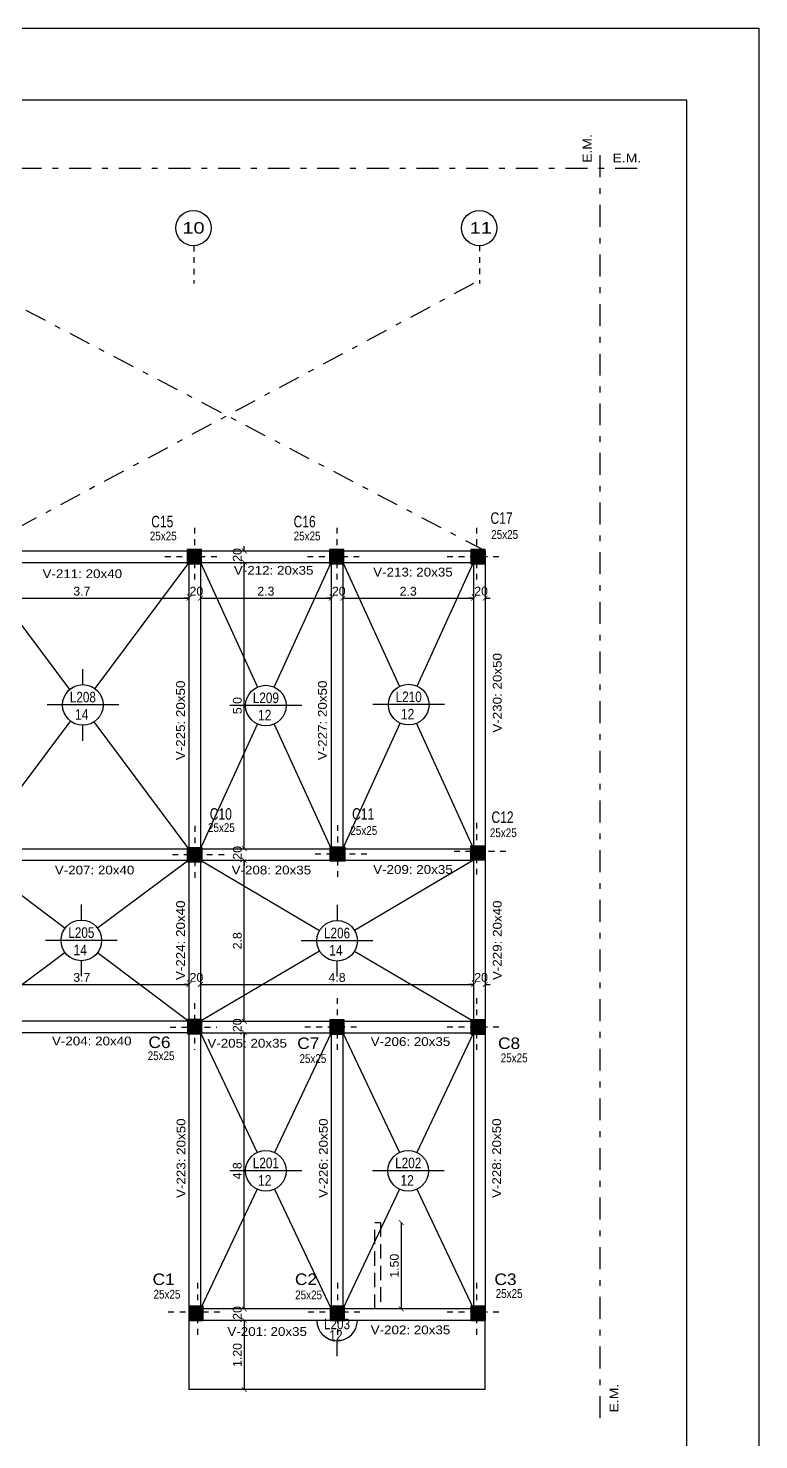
# Model space of a CAD drawing. Header units: millimetres. Extents: x 190.8 to 271.9, y 200.6 to 238.1.
# Drawn here: x 231.24 to 243.93, y 213.61 to 238.12 of the extents above; entities that cross this region are included whole.
import ezdxf
from ezdxf.enums import TextEntityAlignment as Align

# ---------------------------------------------------------------- set-up
doc = ezdxf.new("R2010")
doc.units = ezdxf.units.MM
for name, pattern in [('DASHDOT', [25.4, 12.7, -6.35, 0, -6.35]), ('DASHDOT2', [0.5, 0.25, -0.125, 0, -0.125]), ('HIDDENX2', [0.75, 0.5, -0.25])]:
    doc.linetypes.add(name, pattern=pattern)
for name, color, linetype in [('COLUMNA RECT', 3, 'Continuous'), ('COLUMNA REF', 3, 'Continuous'), ('COLUMNAS EJES', 1, 'Continuous'), ('Cotas', 7, 'Continuous'), ('Ejes', 8, 'Continuous'), ('Pórticos', 3, 'Continuous'), ('Recuadro', 1, 'Continuous'), ('Textos', 2, 'Continuous'), ('VIG_DIMEN', 3, 'Continuous'), ('VIGAS', 5, 'Continuous')]:
    doc.layers.add(name, color=color, linetype=linetype)
doc.styles.get("Standard").update_dxf_attribs({"font": 'ARIAL.TTF'})
doc.dimstyles.get("Standard").update_dxf_attribs({"dimscale": 0.85, "dimtxt": 0.18, "dimasz": 0.1, "dimexe": 0.1, "dimexo": 0.06, "dimgap": 0.05, "dimtad": 1, "dimzin": 4, "dimdsep": 46, "dimtxsty": 'Standard', "dimblk1": 'ARCHTICK', "dimblk2": 'ARCHTICK', "dimsah": 1, "dimcen": 0.1, "dimse1": 1, "dimse2": 1, "dimclrd": 8, "dimclre": 8, "dimclrt": 1, "dimadec": 0, "dimazin": 1, "dimtfac": 1, "dimtix": 1, "dimtofl": 0, "dimtmove": 2, "dimatfit": 3, "dimldrblk": 'ARCHTICK', "dimfxl": 0, "dimtolj": 1, "dimtzin": 4, "dimarcsym": 0})

# ---------------------------------------------------------------- blocks, each defined once
blk = doc.blocks.new('_ARCHTICK')
at = {"color": 0, "linetype": 'ByBlock', "const_width": 0.15}
blk.add_lwpolyline([(-0.5, -0.5), (0.5, 0.5)], dxfattribs=at)
blk = doc.blocks.new('*D73')
at = {"layer": 'Cotas', "color": 8, "lineweight": -2}
blk.add_line((230.312, 228.225), (234.033, 228.225), dxfattribs=at)
at = {"layer": 'DEFPOINTS', "color": 0}
for p in [(230.312, 228.225), (234.033, 228.225), (234.033, 228.225)]:
    blk.add_point(p, dxfattribs=at)
at = {"layer": 'Cotas', "color": 8, "lineweight": -2, "xscale": 0.085, "yscale": 0.085, "zscale": 0.085, "rotation": 180}
blk.add_blockref('_ARCHTICK', (230.312, 228.225), dxfattribs=at)
at = {"layer": 'Cotas', "color": 8, "lineweight": -2, "xscale": 0.085, "yscale": 0.085, "zscale": 0.085}
blk.add_blockref('_ARCHTICK', (234.033, 228.225), dxfattribs=at)
at = {"layer": 'Cotas', "color": 1, "insert": (232.173, 228.345), "char_height": 0.153, "attachment_point": 5}
blk.add_mtext('\\A1;3.7', dxfattribs=at)
blk = doc.blocks.new('*D74')
at = {"layer": 'Cotas', "color": 8, "lineweight": -2}
for p, q in [((234.033, 228.225), (233.948, 228.225)), ((234.233, 228.225), (234.318, 228.225))]:
    blk.add_line(p, q, dxfattribs=at)
at = {"layer": 'DEFPOINTS', "color": 0}
for p in [(234.033, 228.225), (234.233, 228.225), (234.233, 228.225)]:
    blk.add_point(p, dxfattribs=at)
at = {"layer": 'Cotas', "color": 8, "lineweight": -2, "xscale": 0.085, "yscale": 0.085, "zscale": 0.085}
blk.add_blockref('_ARCHTICK', (234.033, 228.225), dxfattribs=at)
at = {"layer": 'Cotas', "color": 8, "lineweight": -2, "xscale": 0.085, "yscale": 0.085, "zscale": 0.085, "rotation": 180}
blk.add_blockref('_ARCHTICK', (234.233, 228.225), dxfattribs=at)
at = {"layer": 'Cotas', "color": 1, "insert": (234.133, 228.345), "char_height": 0.153, "attachment_point": 5}
blk.add_mtext('\\A1;.20', dxfattribs=at)
blk = doc.blocks.new('*D75')
at = {"layer": 'Cotas', "color": 8, "lineweight": -2}
blk.add_line((234.233, 228.225), (236.506, 228.225), dxfattribs=at)
at = {"layer": 'DEFPOINTS', "color": 0}
for p in [(234.233, 228.225), (236.506, 228.225), (236.506, 228.225)]:
    blk.add_point(p, dxfattribs=at)
at = {"layer": 'Cotas', "color": 8, "lineweight": -2, "xscale": 0.085, "yscale": 0.085, "zscale": 0.085, "rotation": 180}
blk.add_blockref('_ARCHTICK', (234.233, 228.225), dxfattribs=at)
at = {"layer": 'Cotas', "color": 8, "lineweight": -2, "xscale": 0.085, "yscale": 0.085, "zscale": 0.085}
blk.add_blockref('_ARCHTICK', (236.506, 228.225), dxfattribs=at)
at = {"layer": 'Cotas', "color": 1, "insert": (235.369, 228.345), "char_height": 0.153, "attachment_point": 5}
blk.add_mtext('\\A1;2.3', dxfattribs=at)
blk = doc.blocks.new('*D76')
at = {"layer": 'Cotas', "color": 8, "lineweight": -2}
for p, q in [((238.978, 228.225), (238.893, 228.225)), ((239.178, 228.225), (239.263, 228.225))]:
    blk.add_line(p, q, dxfattribs=at)
at = {"layer": 'DEFPOINTS', "color": 0}
for p in [(238.978, 228.225), (239.178, 228.225), (239.178, 228.225)]:
    blk.add_point(p, dxfattribs=at)
at = {"layer": 'Cotas', "color": 8, "lineweight": -2, "xscale": 0.085, "yscale": 0.085, "zscale": 0.085}
blk.add_blockref('_ARCHTICK', (238.978, 228.225), dxfattribs=at)
at = {"layer": 'Cotas', "color": 8, "lineweight": -2, "xscale": 0.085, "yscale": 0.085, "zscale": 0.085, "rotation": 180}
blk.add_blockref('_ARCHTICK', (239.178, 228.225), dxfattribs=at)
at = {"layer": 'Cotas', "color": 1, "insert": (239.078, 228.345), "char_height": 0.153, "attachment_point": 5}
blk.add_mtext('\\A1;.20', dxfattribs=at)
blk = doc.blocks.new('*D80')
at = {"layer": 'Cotas', "color": 8, "lineweight": -2}
for p, q in [((234.995, 215.883), (234.995, 215.968)), ((234.995, 215.683), (234.995, 215.598))]:
    blk.add_line(p, q, dxfattribs=at)
at = {"layer": 'DEFPOINTS', "color": 0}
for p in [(234.995, 215.883), (234.995, 215.883), (234.995, 215.683)]:
    blk.add_point(p, dxfattribs=at)
at = {"layer": 'Cotas', "color": 8, "lineweight": -2, "xscale": 0.085, "yscale": 0.085, "zscale": 0.085}
for p, rotation in [((234.995, 215.883), 270), ((234.995, 215.683), 90)]:
    blk.add_blockref('_ARCHTICK', p, dxfattribs=dict(at, rotation=rotation))
at = {"layer": 'Cotas', "color": 1, "insert": (234.874, 215.783), "char_height": 0.153, "attachment_point": 5, "rotation": 90}
blk.add_mtext('\\A1;.20', dxfattribs=at)
blk = doc.blocks.new('*D81')
at = {"layer": 'Cotas', "color": 8, "lineweight": -2}
blk.add_line((234.995, 215.883), (234.995, 220.679), dxfattribs=at)
at = {"layer": 'DEFPOINTS', "color": 0}
for p in [(234.995, 220.679), (234.995, 220.679), (234.995, 215.883)]:
    blk.add_point(p, dxfattribs=at)
at = {"layer": 'Cotas', "color": 8, "lineweight": -2, "xscale": 0.085, "yscale": 0.085, "zscale": 0.085}
for p, rotation in [((234.995, 220.679), 90), ((234.995, 215.883), 270)]:
    blk.add_blockref('_ARCHTICK', p, dxfattribs=dict(at, rotation=rotation))
at = {"layer": 'Cotas', "color": 1, "insert": (234.874, 218.281), "char_height": 0.153, "attachment_point": 5, "rotation": 90}
blk.add_mtext('\\A1;4.8', dxfattribs=at)
blk = doc.blocks.new('*D82')
at = {"layer": 'Cotas', "color": 8, "lineweight": -2}
for p, q in [((234.995, 220.879), (234.995, 220.964)), ((234.995, 220.679), (234.995, 220.594))]:
    blk.add_line(p, q, dxfattribs=at)
at = {"layer": 'DEFPOINTS', "color": 0}
for p in [(234.995, 220.879), (234.995, 220.879), (234.995, 220.679)]:
    blk.add_point(p, dxfattribs=at)
at = {"layer": 'Cotas', "color": 8, "lineweight": -2, "xscale": 0.085, "yscale": 0.085, "zscale": 0.085}
for p, rotation in [((234.995, 220.879), 270), ((234.995, 220.679), 90)]:
    blk.add_blockref('_ARCHTICK', p, dxfattribs=dict(at, rotation=rotation))
at = {"layer": 'Cotas', "color": 1, "insert": (234.874, 220.779), "char_height": 0.153, "attachment_point": 5, "rotation": 90}
blk.add_mtext('\\A1;.20', dxfattribs=at)
blk = doc.blocks.new('*D83')
at = {"layer": 'Cotas', "color": 8, "lineweight": -2}
blk.add_line((234.995, 220.879), (234.995, 223.673), dxfattribs=at)
at = {"layer": 'DEFPOINTS', "color": 0}
for p in [(234.995, 223.673), (234.995, 223.673), (234.995, 220.879)]:
    blk.add_point(p, dxfattribs=at)
at = {"layer": 'Cotas', "color": 8, "lineweight": -2, "xscale": 0.085, "yscale": 0.085, "zscale": 0.085}
for p, rotation in [((234.995, 223.673), 90), ((234.995, 220.879), 270)]:
    blk.add_blockref('_ARCHTICK', p, dxfattribs=dict(at, rotation=rotation))
at = {"layer": 'Cotas', "color": 1, "insert": (234.874, 222.276), "char_height": 0.153, "attachment_point": 5, "rotation": 90}
blk.add_mtext('\\A1;2.8', dxfattribs=at)
blk = doc.blocks.new('*D84')
at = {"layer": 'Cotas', "color": 8, "lineweight": -2}
for p, q in [((234.995, 223.873), (234.995, 223.958)), ((234.995, 223.673), (234.995, 223.588))]:
    blk.add_line(p, q, dxfattribs=at)
at = {"layer": 'DEFPOINTS', "color": 0}
for p in [(234.995, 223.873), (234.995, 223.873), (234.995, 223.673)]:
    blk.add_point(p, dxfattribs=at)
at = {"layer": 'Cotas', "color": 8, "lineweight": -2, "xscale": 0.085, "yscale": 0.085, "zscale": 0.085}
for p, rotation in [((234.995, 223.873), 270), ((234.995, 223.673), 90)]:
    blk.add_blockref('_ARCHTICK', p, dxfattribs=dict(at, rotation=rotation))
at = {"layer": 'Cotas', "color": 1, "insert": (234.874, 223.773), "char_height": 0.153, "attachment_point": 5, "rotation": 90}
blk.add_mtext('\\A1;.20', dxfattribs=at)
blk = doc.blocks.new('*D85')
at = {"layer": 'Cotas', "color": 8, "lineweight": -2}
blk.add_line((234.995, 223.873), (234.995, 228.845), dxfattribs=at)
at = {"layer": 'DEFPOINTS', "color": 0}
for p in [(234.995, 228.845), (234.995, 228.845), (234.995, 223.873)]:
    blk.add_point(p, dxfattribs=at)
at = {"layer": 'Cotas', "color": 8, "lineweight": -2, "xscale": 0.085, "yscale": 0.085, "zscale": 0.085}
for p, rotation in [((234.995, 228.845), 90), ((234.995, 223.873), 270)]:
    blk.add_blockref('_ARCHTICK', p, dxfattribs=dict(at, rotation=rotation))
at = {"layer": 'Cotas', "color": 1, "insert": (234.874, 226.359), "char_height": 0.153, "attachment_point": 5, "rotation": 90}
blk.add_mtext('\\A1;5.0', dxfattribs=at)
blk = doc.blocks.new('*D86')
at = {"layer": 'Cotas', "color": 8, "lineweight": -2}
for p, q in [((234.995, 229.045), (234.995, 229.13)), ((234.995, 228.845), (234.995, 228.76))]:
    blk.add_line(p, q, dxfattribs=at)
at = {"layer": 'DEFPOINTS', "color": 0}
for p in [(234.995, 229.045), (234.995, 229.045), (234.995, 228.845)]:
    blk.add_point(p, dxfattribs=at)
at = {"layer": 'Cotas', "color": 8, "lineweight": -2, "xscale": 0.085, "yscale": 0.085, "zscale": 0.085}
for p, rotation in [((234.995, 229.045), 270), ((234.995, 228.845), 90)]:
    blk.add_blockref('_ARCHTICK', p, dxfattribs=dict(at, rotation=rotation))
at = {"layer": 'Cotas', "color": 1, "insert": (234.874, 228.945), "char_height": 0.153, "attachment_point": 5, "rotation": 90}
blk.add_mtext('\\A1;.20', dxfattribs=at)
blk = doc.blocks.new('*D68')
at = {"layer": 'DEFPOINTS', "color": 0}
for p in [(236.506, 228.225), (236.706, 228.225), (236.706, 228.225)]:
    blk.add_point(p, dxfattribs=at)
at = {"layer": 'VIGAS', "color": 8, "lineweight": -2}
for p, q in [((236.506, 228.225), (236.421, 228.225)), ((236.706, 228.225), (236.791, 228.225))]:
    blk.add_line(p, q, dxfattribs=at)
at = {"layer": 'VIGAS', "color": 8, "lineweight": -2, "xscale": 0.085, "yscale": 0.085, "zscale": 0.085}
blk.add_blockref('_ARCHTICK', (236.506, 228.225), dxfattribs=at)
at = {"layer": 'VIGAS', "color": 8, "lineweight": -2, "xscale": 0.085, "yscale": 0.085, "zscale": 0.085, "rotation": 180}
blk.add_blockref('_ARCHTICK', (236.706, 228.225), dxfattribs=at)
at = {"layer": 'VIGAS', "color": 1, "insert": (236.606, 228.345), "char_height": 0.153, "attachment_point": 5}
blk.add_mtext('\\A1;.20', dxfattribs=at)
blk = doc.blocks.new('*D69')
at = {"layer": 'Cotas', "color": 8, "lineweight": -2}
blk.add_line((236.706, 228.225), (238.978, 228.225), dxfattribs=at)
at = {"layer": 'DEFPOINTS', "color": 0}
for p in [(236.706, 228.225), (238.978, 228.225), (238.978, 228.225)]:
    blk.add_point(p, dxfattribs=at)
at = {"layer": 'Cotas', "color": 8, "lineweight": -2, "xscale": 0.085, "yscale": 0.085, "zscale": 0.085, "rotation": 180}
blk.add_blockref('_ARCHTICK', (236.706, 228.225), dxfattribs=at)
at = {"layer": 'Cotas', "color": 8, "lineweight": -2, "xscale": 0.085, "yscale": 0.085, "zscale": 0.085}
blk.add_blockref('_ARCHTICK', (238.978, 228.225), dxfattribs=at)
at = {"layer": 'Cotas', "color": 1, "insert": (237.842, 228.345), "char_height": 0.153, "attachment_point": 5}
blk.add_mtext('\\A1;2.3', dxfattribs=at)
blk = doc.blocks.new('*D58')
at = {"layer": 'Cotas', "color": 8, "lineweight": -2}
blk.add_line((230.312, 221.518), (234.033, 221.518), dxfattribs=at)
at = {"layer": 'DEFPOINTS', "color": 0}
for p in [(230.312, 221.518), (234.033, 221.518), (234.033, 221.518)]:
    blk.add_point(p, dxfattribs=at)
at = {"layer": 'Cotas', "color": 8, "lineweight": -2, "xscale": 0.085, "yscale": 0.085, "zscale": 0.085, "rotation": 180}
blk.add_blockref('_ARCHTICK', (230.312, 221.518), dxfattribs=at)
at = {"layer": 'Cotas', "color": 8, "lineweight": -2, "xscale": 0.085, "yscale": 0.085, "zscale": 0.085}
blk.add_blockref('_ARCHTICK', (234.033, 221.518), dxfattribs=at)
at = {"layer": 'Cotas', "color": 1, "insert": (232.173, 221.638), "char_height": 0.153, "attachment_point": 5}
blk.add_mtext('\\A1;3.7', dxfattribs=at)
blk = doc.blocks.new('*D59')
at = {"layer": 'DEFPOINTS', "color": 0}
for p in [(234.033, 221.518), (234.233, 221.518), (234.233, 221.518)]:
    blk.add_point(p, dxfattribs=at)
at = {"layer": 'Ejes', "color": 8, "lineweight": -2}
for p, q in [((234.033, 221.518), (233.948, 221.518)), ((234.233, 221.518), (234.318, 221.518))]:
    blk.add_line(p, q, dxfattribs=at)
at = {"layer": 'Ejes', "color": 8, "lineweight": -2, "xscale": 0.085, "yscale": 0.085, "zscale": 0.085}
blk.add_blockref('_ARCHTICK', (234.033, 221.518), dxfattribs=at)
at = {"layer": 'Ejes', "color": 8, "lineweight": -2, "xscale": 0.085, "yscale": 0.085, "zscale": 0.085, "rotation": 180}
blk.add_blockref('_ARCHTICK', (234.233, 221.518), dxfattribs=at)
at = {"layer": 'Ejes', "color": 1, "insert": (234.133, 221.638), "char_height": 0.153, "attachment_point": 5}
blk.add_mtext('\\A1;.20', dxfattribs=at)
blk = doc.blocks.new('*D60')
at = {"layer": 'Cotas', "color": 8, "lineweight": -2}
blk.add_line((234.233, 221.518), (238.978, 221.518), dxfattribs=at)
at = {"layer": 'DEFPOINTS', "color": 0}
for p in [(234.233, 221.518), (238.978, 221.518), (238.978, 221.518)]:
    blk.add_point(p, dxfattribs=at)
at = {"layer": 'Cotas', "color": 8, "lineweight": -2, "xscale": 0.085, "yscale": 0.085, "zscale": 0.085, "rotation": 180}
blk.add_blockref('_ARCHTICK', (234.233, 221.518), dxfattribs=at)
at = {"layer": 'Cotas', "color": 8, "lineweight": -2, "xscale": 0.085, "yscale": 0.085, "zscale": 0.085}
blk.add_blockref('_ARCHTICK', (238.978, 221.518), dxfattribs=at)
at = {"layer": 'Cotas', "color": 1, "insert": (236.606, 221.638), "char_height": 0.153, "attachment_point": 5}
blk.add_mtext('\\A1;4.8', dxfattribs=at)
blk = doc.blocks.new('*D61')
at = {"layer": 'DEFPOINTS', "color": 0}
for p in [(238.978, 221.518), (239.178, 221.518), (239.178, 221.518)]:
    blk.add_point(p, dxfattribs=at)
at = {"layer": 'Ejes', "color": 8, "lineweight": -2}
for p, q in [((238.978, 221.518), (238.893, 221.518)), ((239.178, 221.518), (239.263, 221.518))]:
    blk.add_line(p, q, dxfattribs=at)
at = {"layer": 'Ejes', "color": 8, "lineweight": -2, "xscale": 0.085, "yscale": 0.085, "zscale": 0.085}
blk.add_blockref('_ARCHTICK', (238.978, 221.518), dxfattribs=at)
at = {"layer": 'Ejes', "color": 8, "lineweight": -2, "xscale": 0.085, "yscale": 0.085, "zscale": 0.085, "rotation": 180}
blk.add_blockref('_ARCHTICK', (239.178, 221.518), dxfattribs=at)
at = {"layer": 'Ejes', "color": 1, "insert": (239.078, 221.638), "char_height": 0.153, "attachment_point": 5}
blk.add_mtext('\\A1;.20', dxfattribs=at)
blk = doc.blocks.new('*D130')
at = {"color": 8, "lineweight": -2}
blk.add_line((237.722, 217.383), (237.722, 215.883), dxfattribs=at)
at = {"layer": 'DEFPOINTS', "color": 0}
for p in [(237.361, 217.383), (237.361, 215.883), (237.722, 215.883)]:
    blk.add_point(p, dxfattribs=at)
at = {"color": 8, "lineweight": -2, "xscale": 0.085, "yscale": 0.085, "zscale": 0.085}
for p, rotation in [((237.722, 217.383), 90), ((237.722, 215.883), 270)]:
    blk.add_blockref('_ARCHTICK', p, dxfattribs=dict(at, rotation=rotation))
at = {"color": 1, "insert": (237.601, 216.633), "char_height": 0.153, "attachment_point": 5, "rotation": 90}
blk.add_mtext('\\A1;1.50', dxfattribs=at)
blk = doc.blocks.new('*D137')
at = {"color": 8, "lineweight": -2}
blk.add_line((234.995, 215.683), (234.995, 214.483), dxfattribs=at)
at = {"layer": 'DEFPOINTS', "color": 0}
for p in [(234.995, 215.683), (234.995, 214.483), (234.995, 214.483)]:
    blk.add_point(p, dxfattribs=at)
at = {"color": 8, "lineweight": -2, "xscale": 0.085, "yscale": 0.085, "zscale": 0.085}
for p, rotation in [((234.995, 215.683), 90), ((234.995, 214.483), 270)]:
    blk.add_blockref('_ARCHTICK', p, dxfattribs=dict(at, rotation=rotation))
at = {"color": 1, "insert": (234.874, 215.083), "char_height": 0.153, "attachment_point": 5, "rotation": 90}
blk.add_mtext('\\A1;1.20', dxfattribs=at)

msp = doc.modelspace()

# ---------------------------------------------------------------- hatches: boundary and pattern name
at = {"layer": 'COLUMNAS EJES'}
for points in [[(234.253, 229.07), (234.003, 229.07), (234.003, 228.82), (234.253, 228.82)], [(236.726, 229.07), (236.476, 229.07), (236.476, 228.82), (236.726, 228.82)], [(239.178, 229.07), (238.928, 229.07), (238.928, 228.82), (239.178, 228.82)], [(234.259, 223.892), (234.009, 223.892), (234.009, 223.642), (234.259, 223.642)], [(236.738, 223.907), (236.488, 223.907), (236.488, 223.657), (236.738, 223.657)], [(239.178, 223.923), (238.928, 223.923), (238.928, 223.673), (239.178, 223.673)], [(234.256, 220.909), (234.006, 220.909), (234.006, 220.659), (234.256, 220.659)], [(236.731, 220.904), (236.481, 220.904), (236.481, 220.654), (236.731, 220.654)], [(239.178, 220.904), (238.928, 220.904), (238.928, 220.654), (239.178, 220.654)], [(234.283, 215.933), (234.033, 215.933), (234.033, 215.683), (234.283, 215.683)], [(236.737, 215.933), (236.487, 215.933), (236.487, 215.683), (236.737, 215.683)], [(239.178, 215.933), (238.928, 215.933), (238.928, 215.683), (239.178, 215.683)]]:
    msp.add_hatch(color=256, dxfattribs=at).paths.add_polyline_path(points)

# ---------------------------------------------------------------- linework, layer by layer
at = {"color": 6}
msp.add_line((242.681, 204.643), (242.681, 236.87), dxfattribs=at)
msp.add_lwpolyline([(242.681, 236.87), (221.431, 236.87)], dxfattribs=at)
at = {"layer": 'COLUMNA RECT'}
for points in [[(234.253, 229.07), (234.003, 229.07), (234.003, 228.82), (234.253, 228.82)], [(236.726, 229.07), (236.476, 229.07), (236.476, 228.82), (236.726, 228.82)], [(239.178, 229.07), (238.928, 229.07), (238.928, 228.82), (239.178, 228.82)], [(234.009, 223.892), (234.259, 223.892), (234.259, 223.642), (234.009, 223.642)], [(236.488, 223.907), (236.738, 223.907), (236.738, 223.657), (236.488, 223.657)], [(238.928, 223.923), (239.178, 223.923), (239.178, 223.673), (238.928, 223.673)], [(234.256, 220.909), (234.006, 220.909), (234.006, 220.659), (234.256, 220.659)], [(236.731, 220.904), (236.481, 220.904), (236.481, 220.654), (236.731, 220.654)], [(239.178, 220.904), (238.928, 220.904), (238.928, 220.654), (239.178, 220.654)], [(234.283, 215.933), (234.033, 215.933), (234.033, 215.683), (234.283, 215.683)], [(236.737, 215.933), (236.487, 215.933), (236.487, 215.683), (236.737, 215.683)], [(239.178, 215.933), (238.928, 215.933), (238.928, 215.683), (239.178, 215.683)]]:
    msp.add_lwpolyline(points, close=True, dxfattribs=at)
at = {"layer": 'COLUMNAS EJES', "linetype": 'DASHDOT2', "ltscale": 0.3}
for p, q in [((234.116, 234.345), (234.116, 233.686)), ((239.078, 234.348), (239.078, 233.686)), ((234.128, 229.447), (234.128, 228.472)), ((236.601, 229.447), (236.601, 228.472)), ((239.028, 229.447), (239.028, 228.472)), ((233.617, 228.945), (234.593, 228.945)), ((236.091, 228.945), (237.066, 228.945)), ((238.518, 228.945), (239.493, 228.945)), ((234.134, 224.269), (234.134, 223.293)), ((236.613, 224.283), (236.613, 223.308)), ((239.028, 224.325), (239.028, 223.35)), ((237.123, 223.782), (236.148, 223.782)), ((239.539, 223.823), (238.563, 223.823)), ((234.645, 223.767), (233.669, 223.767)), ((234.131, 221.192), (234.131, 220.38)), ((236.606, 221.281), (236.606, 220.305)), ((239.028, 221.281), (239.028, 220.305)), ((233.705, 220.774), (234.518, 220.774)), ((236.045, 220.779), (237.021, 220.779)), ((238.518, 220.779), (239.493, 220.779)), ((234.183, 216.335), (234.183, 215.36)), ((236.612, 216.335), (236.612, 215.36)), ((239.028, 216.335), (239.028, 215.36)), ((233.672, 215.833), (234.648, 215.833)), ((236.102, 215.833), (237.077, 215.833)), ((238.518, 215.833), (239.493, 215.833))]:
    msp.add_line(p, q, dxfattribs=at)
at = {"layer": 'Ejes', "linetype": 'DASHDOT', "ltscale": 0.03}
for p, q in [((238.978, 233.686), (230.312, 229.045)), ((239.178, 229.045), (230.312, 233.686))]:
    msp.add_line(p, q, dxfattribs=at)
at = {"layer": 'Ejes', "linetype": 'Continuous', "ltscale": 0.1}
for p, q in [((231.963, 226.64), (230.312, 228.845)), ((234.033, 228.845), (232.396, 226.658)), ((231.973, 226.093), (230.312, 223.873)), ((234.033, 223.873), (232.385, 226.076))]:
    msp.add_line(p, q, dxfattribs=at)
at = {"layer": 'Ejes'}
for p, q in [((232.191, 226.723), (232.191, 226.993)), ((232.813, 226.37), (231.568, 226.37)), ((232.813, 226.37), (231.568, 226.37)), ((235.992, 226.359), (234.746, 226.359)), ((238.473, 226.376), (237.227, 226.376)), ((232.191, 225.748), (232.191, 226.018)), ((232.164, 222.635), (232.164, 222.905)), ((236.606, 222.899), (236.606, 222.629)), ((232.787, 222.282), (231.541, 222.282)), ((237.228, 222.276), (235.983, 222.276)), ((232.164, 221.66), (232.164, 221.93)), ((236.606, 221.653), (236.606, 221.923)), ((235.992, 218.281), (234.746, 218.281)), ((238.465, 218.281), (237.219, 218.281)), ((236.606, 215.06), (236.606, 215.33))]:
    msp.add_line(p, q, dxfattribs=at)
at = {"layer": 'Ejes', "linetype": 'DASHDOT', "ltscale": 0.03}
for points in [[(241.178, 213.986), (241.178, 236.073)], [(241.816, 235.686), (223.114, 235.686)]]:
    msp.add_lwpolyline(points, dxfattribs=at)
at = {"layer": 'Ejes'}
for points in [[(234.233, 228.845), (235.223, 226.68)], [(235.516, 226.68), (236.506, 228.845)], [(236.706, 228.845), (237.69, 226.691)], [(237.996, 226.697), (238.978, 228.845)], [(234.233, 223.873), (235.223, 226.038)], [(235.516, 226.038), (236.506, 223.873)], [(236.706, 223.873), (237.703, 226.055)], [(237.983, 226.05), (238.978, 223.873)], [(230.312, 223.673), (231.882, 222.494)], [(234.033, 223.673), (232.447, 222.493)], [(234.233, 223.673), (236.302, 222.455)], [(238.978, 223.673), (236.91, 222.455)], [(231.881, 222.072), (230.312, 220.904)], [(232.446, 222.07), (234.033, 220.879)], [(236.302, 222.097), (234.233, 220.879)], [(236.91, 222.097), (238.978, 220.879)], [(234.233, 220.679), (235.218, 218.6)], [(236.506, 220.679), (235.52, 218.6)], [(236.706, 220.679), (237.691, 218.6)], [(238.978, 220.679), (237.993, 218.6)], [(235.218, 217.962), (234.233, 215.883)], [(235.52, 217.962), (236.506, 215.883)], [(237.691, 217.962), (236.706, 215.883)], [(237.993, 217.962), (238.978, 215.883)]]:
    msp.add_lwpolyline(points, dxfattribs=at)
at = {"layer": 'Ejes', "linetype": 'HIDDENX2', "ltscale": 0.5}
msp.add_lwpolyline([(237.261, 215.883), (237.261, 217.383), (237.361, 217.383), (237.361, 215.883)], dxfattribs=at)
at = {"layer": 'Ejes'}
for centre in [(232.191, 226.37), (235.369, 226.359), (237.85, 226.376), (232.164, 222.282), (236.606, 222.276), (235.369, 218.281), (237.842, 218.281)]:
    msp.add_circle(centre, 0.353, dxfattribs=at)
msp.add_arc((236.606, 215.683), 0.353, 180, 0, dxfattribs=at)
at = {"layer": 'Pórticos', "linetype": 'Continuous', "ltscale": 0.1}
for centre in [(234.111, 234.651), (239.076, 234.651)]:
    msp.add_circle(centre, 0.307, dxfattribs=at)
at = {"layer": 'Recuadro'}
for p, q in [((218.931, 238.12), (243.931, 238.12)), ((243.931, 238.12), (243.931, 203.393))]:
    msp.add_line(p, q, dxfattribs=at)
at = {"layer": 'VIGAS', "linetype": 'Continuous', "ltscale": 0.1}
for p, q in [((230.312, 229.045), (234.033, 229.045)), ((234.033, 229.045), (239.178, 229.045)), ((239.178, 229.045), (239.178, 220.879)), ((230.312, 228.845), (234.033, 228.845)), ((234.033, 228.845), (234.033, 223.873)), ((234.233, 228.845), (234.233, 223.673)), ((236.506, 228.845), (236.506, 223.873)), ((236.706, 228.845), (236.706, 223.873)), ((238.978, 228.845), (238.978, 220.879)), ((234.233, 227.232), (234.233, 220.879)), ((230.312, 223.873), (236.506, 223.873)), ((236.706, 223.873), (238.978, 223.873)), ((230.312, 223.673), (236.506, 223.673)), ((236.706, 223.673), (238.978, 223.673)), ((234.233, 220.879), (236.506, 220.879)), ((236.706, 220.879), (238.978, 220.879)), ((239.178, 220.879), (239.178, 215.683)), ((234.233, 220.679), (234.233, 215.883)), ((236.506, 220.679), (236.506, 215.883)), ((236.706, 220.679), (236.706, 215.883)), ((238.978, 220.679), (238.978, 215.883))]:
    msp.add_line(p, q, dxfattribs=at)
for points in [[(234.233, 228.845), (236.506, 228.845)], [(236.706, 228.845), (238.978, 228.845)], [(234.033, 223.673), (234.033, 220.879)], [(234.033, 220.879), (230.337, 220.879)], [(234.033, 220.679), (230.337, 220.679)], [(234.033, 220.679), (234.033, 215.683)], [(234.233, 220.679), (236.506, 220.679)], [(236.706, 220.679), (238.978, 220.679)], [(239.178, 215.683), (234.033, 215.683)], [(236.506, 215.883), (234.233, 215.883)], [(238.978, 215.883), (236.706, 215.883)], [(239.178, 214.483), (234.033, 214.483)]]:
    msp.add_lwpolyline(points, dxfattribs=at)
at = {"layer": 'VIGAS'}
for points in [[(234.033, 215.683), (234.033, 214.483)], [(239.178, 214.483), (239.178, 215.683)]]:
    msp.add_lwpolyline(points, dxfattribs=at)

# ---------------------------------------------------------------- texts
at = {"layer": 'COLUMNA REF'}
for s, width, p, p2 in [('C15', 0.749194, (233.378, 229.454), (233.762, 229.454)), ('C16', 0.749194, (235.851, 229.454), (236.235, 229.454)), ('C17', 0.749194, (239.271, 229.515), (239.655, 229.515)), ('C10', 0.749194, (234.394, 224.377), (234.778, 224.377)), ('C11', 0.749194, (236.867, 224.377), (237.251, 224.377)), ('C12', 0.749194, (239.288, 224.321), (239.672, 224.321)), ('C6', 1.075141, (233.329, 220.413), (233.713, 220.413)), ('C7', 1.075141, (235.914, 220.396), (236.298, 220.396)), ('C8', 1.075141, (239.402, 220.396), (239.786, 220.396)), ('C1', 1.075141, (233.401, 216.298), (233.785, 216.298)), ('C2', 1.075141, (235.874, 216.298), (236.258, 216.298)), ('C3', 1.075141, (239.339, 216.298), (239.723, 216.298))]:
    msp.add_text(s, height=0.2, dxfattribs=dict(at, width=width)).set_placement(p, p2, align=Align.FIT)
at = {"layer": 'Cotas', "width": 0.8}
for p in [(239.284, 229.253), (233.353, 229.227), (235.852, 229.227), (234.363, 224.163), (236.837, 224.113), (239.26, 224.075), (233.316, 220.203), (235.953, 220.153), (239.449, 220.165), (233.418, 216.061), (235.878, 216.049), (239.361, 216.074)]:
    msp.add_text('25x25', height=0.1533, dxfattribs=at).set_placement(p)
at = {"layer": 'Pórticos', "linetype": 'Continuous', "ltscale": 0.1, "width": 1.23561}
for s, p, p2 in [('10', (233.92, 234.554), (234.304, 234.554)), ('11', (238.91, 234.554), (239.294, 234.554))]:
    msp.add_text(s, height=0.2, dxfattribs=at).set_placement(p, p2, align=Align.FIT)
at = {"layer": 'Textos'}
for s, width, p, p2 in [('L208', 0.793414, (231.964, 226.414), (232.417, 226.414)), ('L209', 0.793414, (235.142, 226.402), (235.596, 226.402)), ('L210', 0.793414, (237.623, 226.419), (238.077, 226.419)), ('14', 0.813074, (232.055, 226.113), (232.288, 226.113)), ('12', 0.813074, (235.234, 226.101), (235.466, 226.101)), ('12', 0.813074, (237.714, 226.118), (237.947, 226.118)), ('L205', 0.793414, (231.937, 222.325), (232.391, 222.325)), ('L206', 0.793414, (236.379, 222.318), (236.832, 222.318)), ('14', 0.813074, (232.029, 222.024), (232.261, 222.024)), ('14', 0.813074, (236.47, 222.018), (236.703, 222.018)), ('L201', 0.793414, (235.142, 218.325), (235.596, 218.325)), ('L202', 0.793414, (237.615, 218.325), (238.069, 218.325)), ('12', 0.813074, (235.234, 218.023), (235.466, 218.023)), ('12', 0.813074, (237.707, 218.023), (237.939, 218.023)), ('L203', 0.793414, (236.379, 215.529), (236.832, 215.529)), ('12', 0.813074, (236.47, 215.33), (236.703, 215.33))]:
    msp.add_text(s, height=0.184, dxfattribs=dict(at, width=width)).set_placement(p, p2, align=Align.FIT)
at = {"layer": 'VIG_DIMEN'}
for s, width, p, p2 in [('E.M.', 1.130443, (241.028, 235.783), (241.028, 236.281)), ('V-230: 20x50', 1.08479, (239.465, 225.889), (239.465, 227.271)), ('V-225: 20x50', 1.08479, (233.964, 225.411), (233.964, 226.793)), ('V-227: 20x50', 1.08479, (236.428, 225.411), (236.428, 226.793)), ('V-224: 20x40', 1.08479, (233.964, 221.593), (233.964, 222.975)), ('V-229: 20x40', 1.08479, (239.465, 221.593), (239.465, 222.975)), ('V-223: 20x50', 1.08479, (233.972, 217.809), (233.972, 219.191)), ('V-226: 20x50', 1.08479, (236.444, 217.809), (236.444, 219.191)), ('V-228: 20x50', 1.08479, (239.455, 217.809), (239.455, 219.191)), ('E.M.', 1.130443, (241.494, 214.086), (241.494, 214.583))]:
    msp.add_text(s, height=0.1533, rotation=90, dxfattribs=dict(at, width=width)).set_placement(p, p2, align=Align.FIT)
for s, width, p, p2 in [('E.M.', 1.130443, (241.391, 235.791), (241.889, 235.791)), ('V-211: 20x40', 1.08479, (231.49, 228.572), (232.872, 228.572)), ('V-212: 20x35', 1.08479, (234.814, 228.631), (236.196, 228.631)), ('V-213: 20x35', 1.08479, (237.233, 228.6), (238.615, 228.6)), ('V-207: 20x40', 1.08479, (231.703, 223.427), (233.085, 223.427)), ('V-208: 20x35', 1.08479, (234.774, 223.427), (236.156, 223.427)), ('V-209: 20x35', 1.08479, (237.233, 223.437), (238.615, 223.437)), ('V-204: 20x40', 1.08479, (231.654, 220.458), (233.036, 220.458)), ('V-206: 20x35', 1.08479, (237.19, 220.448), (238.572, 220.448)), ('V-205: 20x35', 1.08479, (234.353, 220.419), (235.735, 220.419)), ('V-201: 20x35', 1.08479, (234.701, 215.413), (236.083, 215.413)), ('V-202: 20x35', 1.08479, (237.19, 215.442), (238.572, 215.442))]:
    msp.add_text(s, height=0.1533, dxfattribs=dict(at, width=width)).set_placement(p, p2, align=Align.FIT)

# ---------------------------------------------------------------- dimensions: what is measured, and where the dimension line sits
for base, p1, p2, picture, middle in [((237.722, 215.883), (237.361, 217.383), (237.361, 215.883), '*D130', (237.601, 216.633)), ((234.995, 214.483), (234.995, 215.683), (234.995, 214.483), '*D137', (234.874, 215.083))]:
    dim = msp.add_linear_dim(base=base, p1=p1, p2=p2, angle=90, dimstyle='Standard')
    dim.commit()
    dim.dimension.update_dxf_attribs({"geometry": picture, "text_midpoint": middle})
at = {"layer": 'Cotas'}
for base, p1, p2, angle, picture, middle in [((234.995, 229.045), (234.995, 228.845), (234.995, 229.045), 90, '*D86', (234.874, 228.945)), ((234.233, 228.225), (234.033, 228.225), (234.233, 228.225), 180, '*D74', (234.133, 228.345)), ((239.178, 228.225), (238.978, 228.225), (239.178, 228.225), 180, '*D76', (239.078, 228.345)), ((234.995, 223.873), (234.995, 223.673), (234.995, 223.873), 90, '*D84', (234.874, 223.773)), ((234.995, 220.879), (234.995, 220.679), (234.995, 220.879), 90, '*D82', (234.874, 220.779)), ((234.995, 215.883), (234.995, 215.683), (234.995, 215.883), 90, '*D80', (234.874, 215.783))]:
    dim = msp.add_linear_dim(base=base, p1=p1, p2=p2, angle=angle, dimstyle='Standard', dxfattribs=at)
    dim.commit()
    dim.dimension.update_dxf_attribs({"geometry": picture, "text_midpoint": middle})
for base, p1, p2, angle, override, picture, middle in [((234.995, 228.845), (234.995, 223.873), (234.995, 228.845), 90, {"dimdec": 1}, '*D85', (234.874, 226.359)), ((234.033, 228.225), (230.312, 228.225), (234.033, 228.225), 180, {"dimdec": 1}, '*D73', (232.173, 228.345)), ((236.506, 228.225), (234.233, 228.225), (236.506, 228.225), 180, {"dimdec": 1}, '*D75', (235.369, 228.345)), ((234.995, 223.673), (234.995, 220.879), (234.995, 223.673), 90, {"dimdec": 1, "dimrnd": 0}, '*D83', (234.874, 222.276)), ((234.995, 220.679), (234.995, 215.883), (234.995, 220.679), 90, {"dimdec": 1}, '*D81', (234.874, 218.281))]:
    dim = msp.add_linear_dim(base=base, p1=p1, p2=p2, angle=angle, dimstyle='Standard', override=override, dxfattribs=at)
    dim.commit()
    dim.dimension.update_dxf_attribs({"geometry": picture, "text_midpoint": middle})
for base, p1, p2, picture, middle in [((238.978, 228.225), (236.706, 228.225), (238.978, 228.225), '*D69', (237.842, 228.345)), ((234.033, 221.518), (230.312, 221.518), (234.033, 221.518), '*D58', (232.173, 221.638))]:
    dim = msp.add_linear_dim(base=base, p1=p1, p2=p2, dimstyle='Standard', override={"dimdec": 1}, dxfattribs=at)
    dim.commit()
    dim.dimension.update_dxf_attribs({"geometry": picture, "text_midpoint": middle})
dim = msp.add_linear_dim(base=(238.978, 221.518), p1=(234.233, 221.518), p2=(238.978, 221.518), text='4.8', dimstyle='Standard', override={"dimdec": 1}, dxfattribs=at)
dim.commit()
dim.dimension.update_dxf_attribs({"geometry": '*D60', "text_midpoint": (236.606, 221.638)})
at = {"layer": 'Ejes'}
for base, p1, p2, picture, middle in [((234.233, 221.518), (234.033, 221.518), (234.233, 221.518), '*D59', (234.133, 221.638)), ((239.178, 221.518), (238.978, 221.518), (239.178, 221.518), '*D61', (239.078, 221.638))]:
    dim = msp.add_linear_dim(base=base, p1=p1, p2=p2, dimstyle='Standard', dxfattribs=at)
    dim.commit()
    dim.dimension.update_dxf_attribs({"geometry": picture, "text_midpoint": middle})
at = {"layer": 'VIGAS'}
dim = msp.add_linear_dim(base=(236.706, 228.225), p1=(236.506, 228.225), p2=(236.706, 228.225), dimstyle='Standard', dxfattribs=at)
dim.commit()
dim.dimension.update_dxf_attribs({"geometry": '*D68', "text_midpoint": (236.606, 228.345)})

doc.saveas('drawing.dxf')
